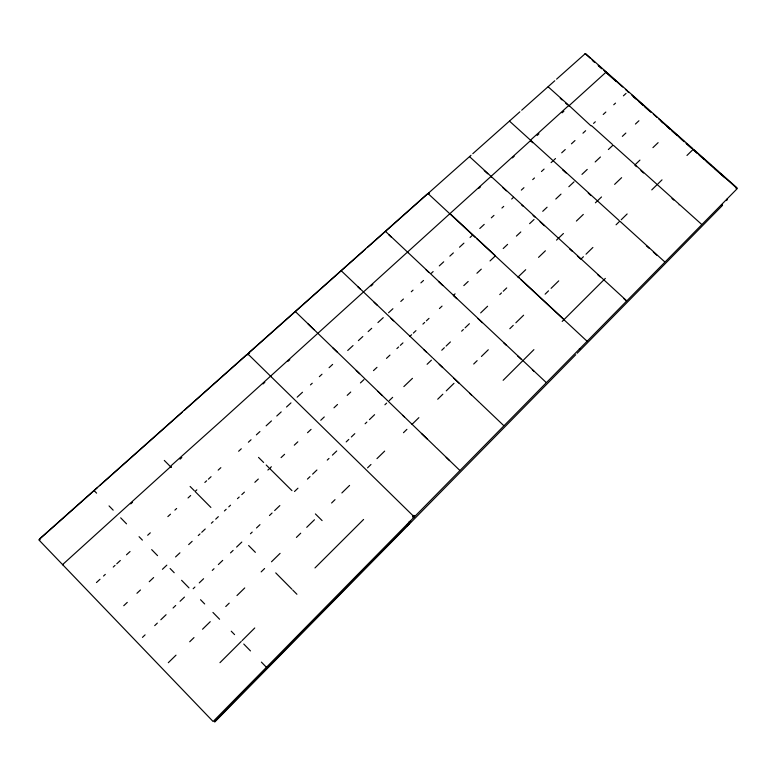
<?xml version="1.0" encoding="UTF-8"?>
<svg xmlns="http://www.w3.org/2000/svg" width="776" height="776" viewBox="0 0 776 776"><rect width="100%" height="100%" fill="white"/><g stroke="black" fill="none" stroke-linecap="round" stroke-linejoin="round"><path stroke-width="1.16" d="M318.422 332.797L363.488 291.96L341.246 270.775M410.077 522.122C411.387 520.172 410.95 522.539 409.233 521.782M726.588 200.528L726.695 199.936M726.54 199.432L727.413 199.577L727.325 198.869M721.205 205.291L721.748 205.252M577.169 353.255L722.369 205.514L722.466 204.515L721.641 205.572M410.155 521.85L410.853 521.569L410.019 521.22M214.448 721.476L409.602 522.966L409.825 521.685M413.171 516.845L413.327 517.679L413.269 515.972L412.628 516.573M407.856 524.498L407.633 525.759L407.187 524.915M407.963 524.945L407.439 525.769M248.786 353.439L249.387 353.4M532.666 142.716L530.91 141.125L531.298 139.418L568.866 105.381L569.245 106.38L569.565 105.235L606.24 72.003L606.337 72.76M736.036 188.054L736.579 188.015L720.128 173.349M414.229 516.05L413.269 515.972M726.52 200.489L726.627 200.179M408.991 522.82L409.854 522.587M409.03 522.752L409.621 522.646L409.602 521.87L409.146 522.112M39.935 539.039L39.867 539.941M413.85 515.342L413.666 516.826L413.21 516.612M214.719 722.058L407.633 525.759M407.963 524.343L409.243 524.12L575.773 354.68M219.957 662.675L241.239 641.451M242.083 640.607L254.761 627.978M314.978 567.935L363.595 519.454M503.139 380.318L522.752 360.753M523.616 359.899L533.898 349.646M562.193 321.439L605.338 278.409M168.305 662.704L176.006 655.167M189.703 641.771L193.99 637.591M202.546 629.22L210.248 621.683M225.748 606.531L229.201 603.156M236.971 595.551L244.741 587.946M261.153 571.902L264.606 568.517M271.503 561.785L280.087 553.375M296.413 537.409L300.71 533.209M306.724 527.331L314.455 519.765M331.595 503.003L335.019 499.657M341.867 492.954L349.578 485.417M367.562 467.831L370.976 464.494M376.961 458.635L384.663 451.108M403.481 432.707L406.896 429.361M412.027 424.346L418.875 417.643M437.703 399.233L442.844 394.208M446.268 390.861L453.97 383.325M473.7 364.022L477.133 360.665M481.43 356.465L488.298 349.753M509.813 328.714L513.256 325.338M515.846 322.806L523.616 315.211M545.13 294.172L548.525 290.845M551.086 288.352L558.739 280.863M583.436 256.701L580.865 259.223L577.383 256.031M586.016 254.189L592.883 247.466M616.066 224.797L619.5 221.432M621.198 219.773L627.144 213.963M651.762 189.887L656.855 184.901M657.718 184.067L662.015 179.857M686.964 155.462L692.987 149.564L697.382 153.473M142.464 637.377L145.093 634.855M154.715 625.631L157.334 623.109M160.836 619.752L166.083 614.718M173.077 608.006L175.696 605.493M180.071 601.293L184.446 597.103M193.175 588.722L194.912 587.054M199.257 582.892L203.593 578.721M212.284 570.389L214.021 568.73M218.357 564.559L222.702 560.398M230.52 552.9L233.12 550.397M236.602 547.061L241.811 542.065M250.454 533.772L252.19 532.113M256.507 527.961L259.96 524.654M269.466 515.526L272.056 513.043M274.646 510.56L279.835 505.583M294.521 491.489L297.965 488.191M307.441 479.102L310.022 476.619M312.612 474.136L316.918 470.004M327.249 460.09L328.975 458.441M332.419 455.134L336.726 451.001M346.193 441.913L348.773 439.439M351.353 436.966L354.797 433.658M365.118 423.754L366.844 422.105M369.425 419.632L374.585 414.675M384.906 404.771L386.632 403.122M389.212 400.649L392.656 397.341M403.85 386.603L412.463 378.339M427.101 364.293L431.407 360.161M441.767 350.228L444.357 347.735M446.084 346.086L450.4 341.935M461.633 331.168L463.359 329.509M465.086 327.85L469.402 323.708M480.654 312.912L487.6 306.248M499.754 294.589L501.49 292.921M503.236 291.252L506.709 287.925M517.99 277.09L525.701 269.699M538.544 257.37L545.402 250.793M556.528 240.114L563.424 233.498M576.393 221.063L583.309 214.428M595.405 202.817L601.507 196.968M614.621 184.378L621.625 177.665M635.602 164.25L639.938 160.099M652.926 147.634L658.126 142.648M123.753 605.707L127.274 602.389M136.935 593.291L140.456 589.983M149.244 581.709L153.638 577.567M162.436 569.293L166.83 565.151M175.56 556.935L179.925 552.832M188.655 544.606L192.147 541.318M198.258 535.566L200.004 533.927M201.75 532.278L205.242 528.99M211.353 523.237L213.099 521.598M215.718 519.134L218.337 516.661M224.429 510.938L226.165 509.298M228.774 506.844L230.511 505.215M237.456 498.667L239.192 497.038M241.802 494.584L244.411 492.13M254.838 482.313L258.311 479.044M267.865 470.043L271.367 466.754M281.067 457.617L284.598 454.3M294.298 445.162L297.829 441.845M307.529 432.717L311.06 429.39M320.76 420.262L324.281 416.945M333.981 407.807L337.511 404.49M347.202 395.362L350.733 392.045M360.433 382.917L363.954 379.6M373.498 370.608L376.971 367.349M386.496 358.376L389.959 355.117M396.885 348.599L398.621 346.969M400.358 345.33L402.957 342.885M409.883 336.367L411.62 334.728M413.356 333.098L415.965 330.644M422.92 324.096L424.656 322.457M426.393 320.827L429.002 318.373M439.429 308.557L442.039 306.103M455.075 293.823L453.329 295.462L456.734 298.673M463.815 285.597L468.18 281.484M476.92 273.259L481.295 269.146M490.025 260.92L495.272 255.993M503.197 248.533L507.601 244.382M516.399 236.098L520.803 231.956M529.61 223.663L534.014 219.521M542.734 211.314L547.08 207.221M555.781 199.034L561 194.116M568.827 186.744L574.046 181.836M581.961 174.387L587.238 169.42M595.163 161.961L600.44 156.985M608.365 149.535L612.768 145.393M622.352 136.363L625.844 133.074M635.437 124.053L638.92 120.765M96.457 582.553L99.997 579.284M103.528 576.025L105.293 574.395M113.248 567.043L115.013 565.413M116.778 563.783L120.319 560.514M126.498 554.801L130.038 551.542M147.673 535.256L150.301 532.821M167.858 516.603L170.487 514.178M174.881 510.123L176.637 508.493M188.044 497.959L190.673 495.524M196.842 489.831L195.067 491.47L210.888 507.436M204.845 482.439L206.62 480.8M208.395 479.161L211.062 476.697M218.172 470.13L220.84 467.666M238.62 451.244L241.287 448.78M248.388 442.223L251.046 439.759M256.371 434.851L259.921 431.572M266.129 425.84L271.445 420.922M276.77 416.004L281.203 411.91M286.519 407.002L290.961 402.899M297.169 397.166L302.485 392.258M310.468 384.886L312.233 383.247M319.334 376.69L321.991 374.236M329.082 367.688L332.632 364.41M347.716 350.48L353.041 345.553M358.376 340.635L362.819 336.532M368.144 331.604L371.704 328.326M377.922 322.583L383.247 317.656M388.553 312.757L392.918 308.722M400.785 301.457L403.413 299.032M411.28 291.766L413.026 290.146M420.893 282.881L423.512 280.466M431.388 273.191L433.144 271.571M439.294 265.887L443.697 261.822M449.847 256.138L453.359 252.889M459.518 247.214L463.912 243.15M470.062 237.466L472.7 235.031M479.791 228.483L484.214 224.39M491.305 217.843L493.963 215.388M501.936 208.026L503.711 206.387M511.685 199.025L513.45 197.385M521.336 190.11L523.955 187.685M532.714 179.605L534.46 177.985M541.464 171.515L544.092 169.09M551.096 162.62L552.842 161.01M553.734 160.186L555.5 158.546M561.698 152.823L565.248 149.555M571.446 143.822L574.987 140.553M582.96 133.191L585.618 130.727M593.562 123.394L595.318 121.774M603.224 114.47L605.852 112.045M613.748 104.75L615.504 103.13M623.4 95.836L626.038 93.401M117.399 514.934L62.934 564.288L63.118 565.17M118.049 514.352L170.419 466.9L171.098 467.288L171.03 465.775L221.422 420.679M222.023 420.136L270.533 376.185L271.066 376.67L271.115 375.652L317.859 333.302L295.375 311.583M364.022 291.475L407.507 252.074L385.507 231.394M469.538 156.636L491.053 176.375L450.507 213.109L450.284 214.215L450.002 213.575L408.021 251.608L407.846 252.685L407.507 252.074M130.727 503.886L132.521 502.256M180.032 459.188L181.817 457.568M263.045 383.945L264.829 382.325M288.003 361.315L289.787 359.695M371.054 286.034L372.849 284.404M478.802 188.364L480.587 186.744M512.422 157.887L514.178 156.296M537.157 135.47L538.932 133.85M562.115 112.84L563.89 111.23M39.683 538.796L246.816 354.535M248.543 352.993L427.149 194.097M97.727 487.396L38.8 539.824L213.099 721.505L737.142 188.714L736.23 187.908M99.532 485.795L182.341 412.114M184.135 410.523L365.477 249.174M367.281 247.573L471.032 155.268M472.797 153.687L519.891 111.802M521.685 110.202L554.801 80.743M556.576 79.152L585.007 53.854L585.657 54.436M414.626 515.972L414.607 516.244M410.523 522.035L410.62 521.162M409.243 524.12L408.273 524.081M722.543 205.223L721.728 205.427M409.932 522.141L409.195 522.335M407.875 525.381L407.196 525.362M407.235 525.139L407.72 525.051M579.973 348.87L579.303 348.841M408.874 524.372L408.496 524.033L409.049 524.13M736.288 187.802L736.686 188.335M575.326 180.837L596.802 200.276M585.56 53.593L606.027 71.722M606.929 72.517L627.512 90.763L627.794 91.781L628.414 91.568L649.134 109.93M650.045 110.745L670.9 129.223M671.822 130.038L692.803 148.633M693.725 149.458L714.841 168.169M715.773 168.993L737.035 187.831M585.715 54.213L590.226 58.21M592.03 59.81L594.736 62.206M598.345 65.407L601.953 68.608M603.757 70.209L622.701 86.999M625.408 89.395L629.016 92.596M631.722 94.992L649.764 110.987M653.373 114.179L656.981 117.38M658.785 118.98L678.631 136.566M681.338 138.972L684.044 141.368M686.75 143.764L711.107 165.356M714.715 168.557L718.324 171.748M592.854 60.809L594.649 62.4M598.247 65.591L601.837 68.773M604.533 71.169L616.163 81.48M633.187 96.563L635.883 98.959M638.59 101.346L643.091 105.342M644.885 106.933L651.2 112.53M661.152 121.357L662.966 122.957M666.584 126.168L670.212 129.379M671.987 130.96L677.235 135.606M678.99 137.158L684.238 141.814M685.984 143.366L691.232 148.022M699.147 155.035L704.433 159.71M706.189 161.272L724.726 177.704M548.186 86.844L568.866 105.381M569.778 106.196L590.934 125.819L591.516 125.664L612.458 144.443M613.38 145.267L634.467 164.163M635.389 164.997L656.612 184.009M657.544 184.853L678.903 203.991L679.116 204.854L679.844 204.835L701.349 224.099M560.262 98.329L562.057 99.939M565.655 103.159L567.45 104.77M634.739 165.084L636.504 166.665M640.928 170.633L643.585 173.009M671.987 198.472L673.772 200.062M509.57 121.211L530.474 140.155M531.395 140.989L552.434 160.069M553.366 160.913L574.783 180.352M597.733 201.129L619.2 220.588M620.14 221.441L664.44 261.599M562.552 169.808L566.092 173.009M588.247 193.098L590.914 195.523M646.369 245.798L648.988 248.165M653.343 252.113L656.835 255.275M491.586 176.86L513.256 196.735M513.79 197.22L558.09 237.863M558.633 238.358L580.739 258.631M581.282 259.135L603.534 279.544M604.087 280.049L626.484 300.603M484.234 170.584L487.755 173.814M502.809 187.627L506.359 190.877M521.491 204.757L523.276 206.397M533.093 215.408L534.877 217.047M540.096 221.829L544.413 225.787M569.555 248.844L572.164 251.24M597.501 274.491L600.129 276.896M623.914 298.712L626.562 301.146M450.536 214.069L472.448 234.41M472.991 234.915L495.04 255.391M518.339 277.022L540.697 297.78M541.25 298.294L563.754 319.198M428.012 193.534L475.3 237.446M476.464 238.377L518.95 277.827M520.715 279.467L587.102 341.265M408.05 252.588L453.048 294.909M453.601 295.423L522.558 360.268M523.121 360.801L546.052 382.364M388.795 234.769L391.385 237.214M426.15 269.902L428.769 272.366M438.411 281.436L442.795 285.558M478.026 318.694L482.313 322.719M503.769 342.895L506.359 345.33M517.582 355.883L521.035 359.133M532.317 369.745L534.053 371.384M364.031 292.484L386.429 313.824M386.981 314.358L409.544 335.843M410.097 336.377L432.814 358.017M433.377 358.551L456.249 380.347M456.812 380.89L479.849 402.831M480.422 403.375L503.624 425.481M357.755 286.693L360.384 289.196M374.071 302.242L377.466 305.472M391.075 318.441L393.636 320.886M423.657 349.491L426.237 351.955M439.197 364.293L442.66 367.601M453.931 378.339L459.149 383.315M469.635 393.296L471.381 394.955M318.412 333.845L364.429 378.29M365.001 378.834L387.971 401.017M388.543 401.57L411.678 423.919M412.25 424.472L435.559 446.986M436.141 447.539L459.615 470.217M308.091 323.961L314.057 329.722M332.914 347.929L337.201 352.071M356.194 370.414L359.657 373.751M377.902 391.376L382.258 395.585M402.725 415.354L404.422 416.993M421.397 433.396L427.363 439.148M446.171 457.326L449.605 460.634M414.287 516.962L247.796 353.875M258.515 457.394L263.636 462.477M266.197 465.018L268.748 467.559M269.602 468.413L291.941 490.616M315.386 513.916L322.098 520.589M164.299 460.43L171.098 467.288M190.11 486.465L194.243 490.636M248.621 545.518L255.382 552.347M275.732 572.882L291.912 589.217M292.765 590.07L296.917 594.261M94.119 490.607L96.602 493.158M109.047 505.913L113.189 510.162M120.678 517.835L126.527 523.839M139.059 536.691L142.406 540.115M151.669 549.612L157.567 555.655M170.109 568.517L174.212 572.727M181.594 580.293L188.975 587.868M200.538 599.712L204.67 603.951M212.934 612.429L219.579 619.238M231.238 631.198L234.575 634.613M243.761 644.032L250.483 650.918M261.396 662.112L266.43 667.282M413.56 516.37L413.026 516.185M491.053 176.375L491.286 177.044L491.538 175.929L530.736 140.417L530.91 141.125M429.079 192.846L429.215 193.389L429.079 192.846M248.087 354.613L247.234 354.593L248.087 354.613M428.468 194.058L427.692 194.019L428.468 194.058M585.579 54.213L584.871 54.165L585.579 54.213"/></g></svg>
